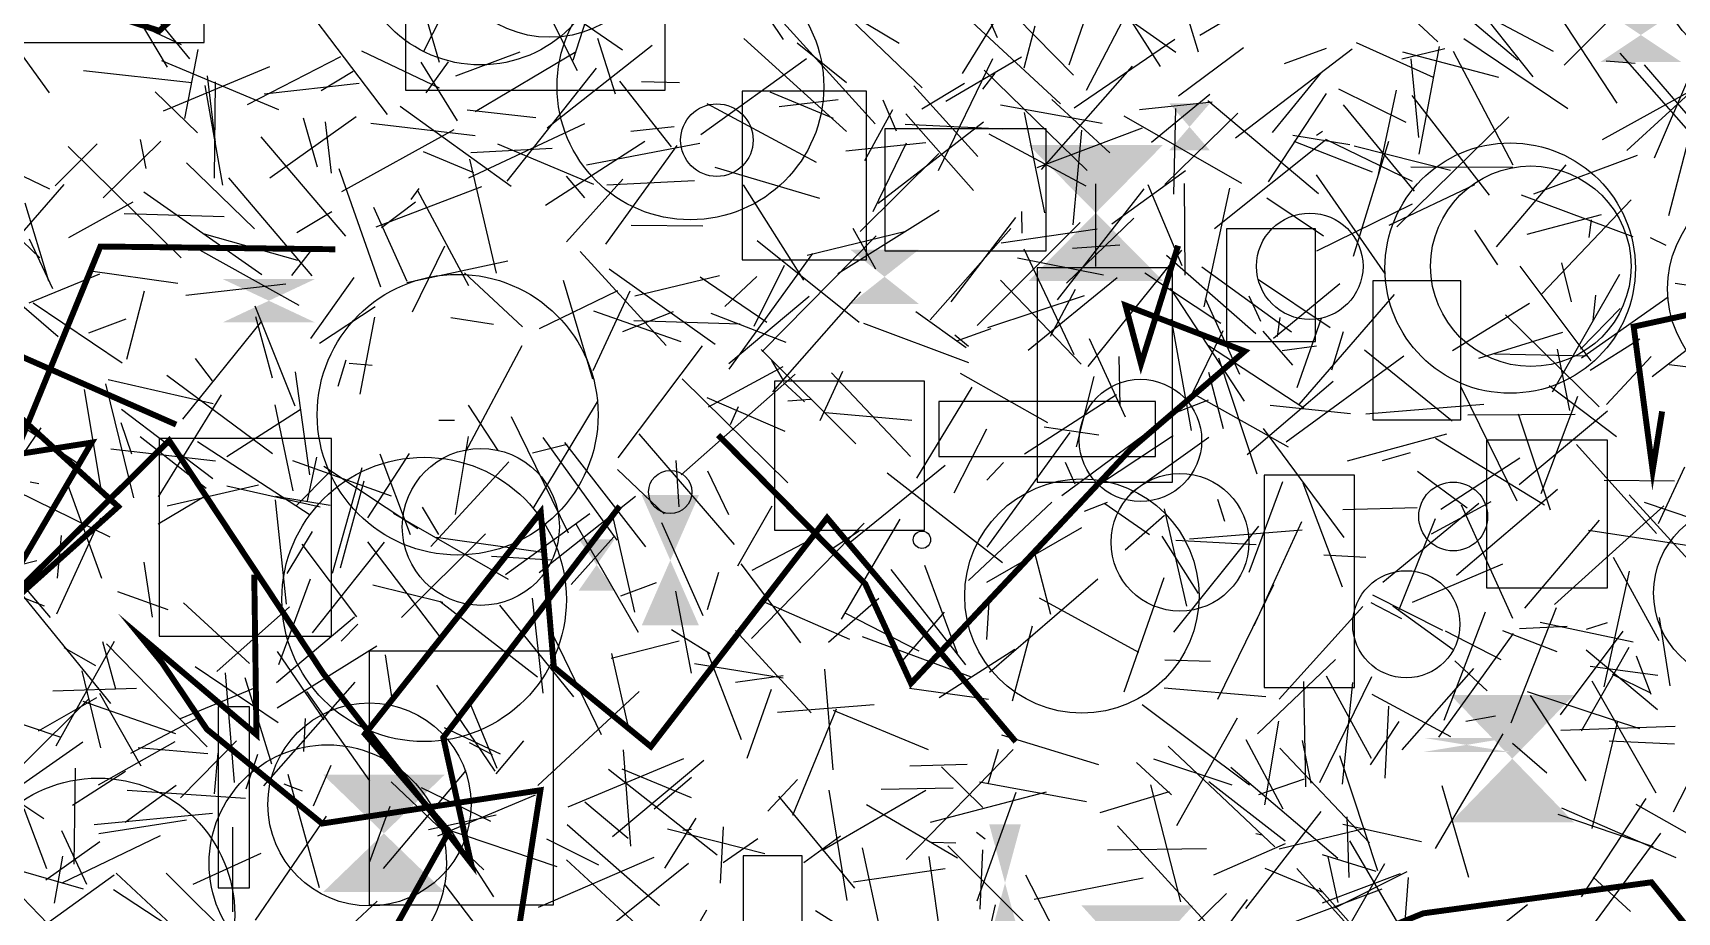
# Model space of a CAD drawing. Extents: x 39652501 to 39653363, y 39457785 to 39458687.
# Drawn here: x 39653117.5 to 39653256.2, y 39458089.6 to 39458163.8 of the extents above; entities that cross this region are included whole.
import ezdxf

# ---------------------------------------------------------------- set-up
doc = ezdxf.new("R2010")
doc.units = 0
doc.layers.get('0').update_dxf_attribs({"linetype": 'CONTINUOUS'})

msp = doc.modelspace()

# ---------------------------------------------------------------- linework, layer by layer
for p, q in [((39653150.485, 39458162.1803), (39653155.4541, 39458172.0462)), ((39653130.7672, 39458161.5841), (39653124.5989, 39458169.1479)), ((39653151.8274, 39458161.2843), (39653149.3853, 39458169.7021)), ((39653180.837, 39458163.2168), (39653176.5777, 39458169.6203)), ((39653196.1677, 39458169.5233), (39653205.2978, 39458160.217)), ((39653204.9198, 39458161.0849), (39653207.8326, 39458169.4704)), ((39653225.818, 39458169.3955), (39653215.9305, 39458163.5657)), ((39653236.0138, 39458163.0163), (39653229.425, 39458169.1961)), ((39653244.0618, 39458160.0734), (39653236.1766, 39458170.0329)), ((39653181.1206, 39458168.5885), (39653190.5903, 39458162.9149)), ((39653198.8688, 39458163.3701), (39653196.6058, 39458168.5842)), ((39653211.0462, 39458167.9518), (39653206.3469, 39458158.9211)), ((39653215.8428, 39458162.1667), (39653213.8071, 39458168.796)), ((39653125.3699, 39458166.7716), (39653128.8489, 39458160.88)), ((39653140.1638, 39458166.4732), (39653147.4241, 39458156.8911)), ((39653167.2442, 39458162.3218), (39653159.7547, 39458167.5065)), ((39653164.8497, 39458166.9604), (39653163.0553, 39458161.4432)), ((39653192.5338, 39458159.1353), (39653183.7953, 39458167.5316)), ((39653194.2458, 39458167.0231), (39653204.1826, 39458157.8076)), ((39653251.1384, 39458157.854), (39653245.6033, 39458166.2811)), ((39653251.9122, 39458166.3326), (39653246.6658, 39458161.052)), ((39653125.2295, 39458165.0505), (39653130.0431, 39458162.8147)), ((39653160.7116, 39458166.0487), (39653163.4253, 39458160.6194)), ((39653179.7518, 39458165.8518), (39653188.553, 39458156.1127)), ((39653195.9236, 39458160.3453), (39653198.8646, 39458165.088)), ((39653208.1789, 39458166.1791), (39653213.9292, 39458162.1638)), ((39653212.6284, 39458160.9377), (39653209.5465, 39458165.7917)), ((39653242.7492, 39458161.4793), (39653238.0422, 39458165.4749)), ((39653245.7713, 39458162.2194), (39653238.7086, 39458165.9494)), ((39653115.3995, 39458163.5856), (39653118.8984, 39458158.7282)), ((39653202.039, 39458164.3626), (39653201.1141, 39458160.805)), ((39653131.4449, 39458162.3772), (39653130.3264, 39458156.5529)), ((39653151.8322, 39458159.1262), (39653145.2766, 39458162.2359)), ((39653153.1904, 39458160.1617), (39653158.6202, 39458162.1763)), ((39653163.3488, 39458162.1824), (39653154.8195, 39458157.1286)), ((39653169.7487, 39458162.7067), (39653160.9171, 39458155.7325)), ((39653166.6727, 39458158.6053), (39653165.178, 39458163.3059)), ((39653177.4794, 39458163.2978), (39653186.1354, 39458155.454)), ((39653181.9943, 39458162.9353), (39653186.1487, 39458159.606)), ((39653213.8372, 39458163.2364), (39653205.3602, 39458157.4374)), ((39653214.1544, 39458158.4623), (39653219.6374, 39458162.5359)), ((39653228.7767, 39458162.4092), (39653218.9473, 39458154.9027)), ((39653223.0751, 39458161.2113), (39653226.6246, 39458162.5051)), ((39653235.6399, 39458160.0192), (39653229.1612, 39458162.9478)), ((39653232.9758, 39458161.5848), (39653236.6025, 39458162.4541)), ((39653233.0441, 39458162.1924), (39653241.1182, 39458160.0581)), ((39653234.4465, 39458153.543), (39653236.1637, 39458162.6473)), ((39653237.31, 39458162.251), (39653242.3448, 39458152.6483)), ((39653238.2006, 39458163.3065), (39653246.9703, 39458157.4012)), ((39653251.3696, 39458162.0694), (39653260.0001, 39458152.2224)), ((39653128.3718, 39458161.4456), (39653138.2447, 39458157.3072)), ((39653128.5434, 39458157.2002), (39653137.5101, 39458160.9515)), ((39653135.6315, 39458157.7385), (39653143.5163, 39458161.7885)), ((39653153.3337, 39458156.3714), (39653150.2893, 39458161.3046)), ((39653150.6979, 39458158.7222), (39653152.5831, 39458161.3437)), ((39653157.5227, 39458151.2737), (39653165.0531, 39458160.8156)), ((39653173.8594, 39458155.2086), (39653182.7863, 39458161.6327)), ((39653193.9079, 39458152.181), (39653198.5009, 39458161.6217)), ((39653194.5332, 39458158.0187), (39653200.894, 39458161.7575)), ((39653210.2321, 39458160.9828), (39653202.5629, 39458152.2408)), ((39653234.4066, 39458154.9608), (39653233.7568, 39458161.593)), ((39653252.6533, 39458161.2102), (39653250.2235, 39458161.4093)), ((39653259.629, 39458160.9044), (39653251.9618, 39458153.8588)), ((39653253.4266, 39458161.0994), (39653260.1771, 39458153.2073)), ((39653121.7917, 39458160.6179), (39653130.9346, 39458159.5837)), ((39653132.0322, 39458159.3441), (39653133.5213, 39458150.92)), ((39653132.9276, 39458154.521), (39653132.2692, 39458160.1563)), ((39653132.8589, 39458151.5249), (39653132.9262, 39458159.6636)), ((39653145.0444, 39458159.5068), (39653137.0435, 39458158.6038)), ((39653144.5585, 39458160.5345), (39653141.8517, 39458158.8904)), ((39653167.0111, 39458159.7138), (39653171.3552, 39458154.1618)), ((39653172.0768, 39458159.5737), (39653168.8725, 39458159.6457)), ((39653191.8186, 39458159.3009), (39653197.2348, 39458153.3476)), ((39653196.1033, 39458159.5002), (39653192.5061, 39458157.3357)), ((39653197.6317, 39458159.0461), (39653198.6833, 39458160.3889)), ((39653197.7663, 39458160.6285), (39653206.4556, 39458152.1766)), ((39653226.1895, 39458160.4499), (39653222.0574, 39458155.3703)), ((39653254.2859, 39458153.2393), (39653257.2674, 39458160.1793)), ((39653131.4103, 39458155.3443), (39653127.8441, 39458158.8033)), ((39653185.0472, 39458156.5607), (39653179.7036, 39458158.7876)), ((39653180.477, 39458157.5577), (39653185.4421, 39458158.1688)), ((39653190.371, 39458155.4957), (39653189.2444, 39458158.0964)), ((39653203.4741, 39458158.1527), (39653208.3576, 39458153.6563)), ((39653210.8617, 39458157.3131), (39653216.9948, 39458157.9545)), ((39653216.7901, 39458158.5918), (39653211.8561, 39458154.5304)), ((39653216.6305, 39458158.062), (39653225.9473, 39458150.229)), ((39653226.6014, 39458158.6759), (39653221.7, 39458151.2022)), ((39653227.6448, 39458159.0659), (39653233.315, 39458156.2521)), ((39653232.4962, 39458158.9389), (39653230.9901, 39458151.8228)), ((39653233.8232, 39458158.4998), (39653240.3363, 39458150.0831)), ((39653249.9142, 39458154.7721), (39653257.9484, 39458159.2229)), ((39653137.5146, 39458151.5515), (39653144.8037, 39458156.7191)), ((39653141.5489, 39458152.4472), (39653140.344, 39458156.5803)), ((39653148.5155, 39458157.6059), (39653157.8707, 39458150.8341)), ((39653159.9364, 39458156.6054), (39653154.1623, 39458157.2665)), ((39653183.6121, 39458152.8493), (39653174.4097, 39458157.8017)), ((39653190.037, 39458157.2817), (39653187.6691, 39458152.9866)), ((39653191.1491, 39458156.9474), (39653196.8582, 39458150.4787)), ((39653207.7184, 39458156.141), (39653199.1384, 39458157.6845)), ((39653201.1162, 39458157.0554), (39653202.8365, 39458148.5945)), ((39653209.5332, 39458156.7874), (39653219.448, 39458151.1121)), ((39653213.0052, 39458150.9824), (39653219.1358, 39458157.002)), ((39653213.7497, 39458150.1782), (39653213.9221, 39458157.4121)), ((39653228.0221, 39458157.7), (39653234.0132, 39458150.4353)), ((39653232.563, 39458147.4202), (39653241.9985, 39458156.6933)), ((39653257.8478, 39458157.5532), (39653255.4545, 39458148.3361)), ((39653142.7139, 39458151.9372), (39653142.2075, 39458156.2638)), ((39653153.039, 39458155.5912), (39653143.5497, 39458150.3772)), ((39653146.036, 39458156.1684), (39653154.8448, 39458155.1219)), ((39653154.2939, 39458151.5583), (39653164.0933, 39458156.1426)), ((39653167.9617, 39458155.4963), (39653171.6075, 39458155.8817)), ((39653197.6918, 39458156.2535), (39653188.8228, 39458149.3895)), ((39653191.1083, 39458156.0684), (39653199.3093, 39458155.6806)), ((39653198.145, 39458155.2667), (39653206.3291, 39458150.8745)), ((39653211.0842, 39458155.7397), (39653202.188, 39458152.4037)), ((39653205.2567, 39458147.5867), (39653205.9898, 39458155.5591)), ((39653228.5916, 39458154.3426), (39653223.793, 39458155.1146)), ((39653226.2871, 39458155.4583), (39653225.7736, 39458155.1331)), ((39653110.4525, 39458154.6953), (39653118.9468, 39458150.6297)), ((39653119.427, 39458150.8843), (39653122.9563, 39458154.4165)), ((39653130.0304, 39458144.7975), (39653120.5169, 39458154.2)), ((39653128.3295, 39458154.6411), (39653123.47, 39458149.8597)), ((39653126.582, 39458154.7859), (39653127.0465, 39458152.326)), ((39653136.7692, 39458155.0196), (39653143.9005, 39458146.6326)), ((39653150.4447, 39458153.7685), (39653154.6821, 39458152.0022)), ((39653161.3331, 39458154.0182), (39653154.4558, 39458153.6623)), ((39653164.8425, 39458150.9749), (39653156.7456, 39458154.3817)), ((39653169.1546, 39458154.6232), (39653160.7525, 39458149.2262)), ((39653173.7724, 39458154.4603), (39653164.2259, 39458152.6308)), ((39653165.8494, 39458145.9393), (39653171.8756, 39458154.2785)), ((39653192.8438, 39458154.4978), (39653186.0947, 39458153.7873)), ((39653191.1751, 39458154.471), (39653188.368, 39458148.6857)), ((39653226.5442, 39458154.7169), (39653217.1675, 39458147.2478)), ((39653230.5064, 39458152.0188), (39653223.9052, 39458154.614)), ((39653226.5308, 39458154.8067), (39653233.8416, 39458151.2724)), ((39653231.8435, 39458154.6128), (39653228.8866, 39458144.8979)), ((39653228.9492, 39458154.2598), (39653237.0732, 39458152.2066)), ((39653130.4755, 39458152.8121), (39653136.21, 39458147.2499)), ((39653156.6283, 39458143.5115), (39653154.3717, 39458153.1211)), ((39653175.0427, 39458152.4508), (39653183.8671, 39458149.8255)), ((39653187.2984, 39458147.0313), (39653193.9397, 39458153.6048)), ((39653233.7314, 39458152.4686), (39653242.3469, 39458152.4465)), ((39653246.8085, 39458152.6412), (39653240.925, 39458145.732)), ((39653252.8109, 39458153.426), (39653244.0792, 39458150.1727)), ((39653120.1537, 39458150.996), (39653111.5838, 39458141.1556)), ((39653141.0904, 39458143.2821), (39653134.0686, 39458151.5381)), ((39653146.8876, 39458142.3359), (39653143.361, 39458152.3118)), ((39653167.2817, 39458151.4416), (39653162.5373, 39458146.1509)), ((39653164.0822, 39458149.8475), (39653162.5469, 39458151.6872)), ((39653165.9465, 39458150.9608), (39653173.3275, 39458151.3209)), ((39653182.5408, 39458142.901), (39653177.4627, 39458150.9563)), ((39653207.1647, 39458144.0676), (39653207.1828, 39458151.0539)), ((39653208.5225, 39458147.6753), (39653214.7242, 39458152.1728)), ((39653214.4567, 39458144.132), (39653211.5938, 39458150.9591)), ((39653214.7205, 39458143.3457), (39653214.6508, 39458151.0615)), ((39653225.7608, 39458151.7947), (39653231.5787, 39458143.4262)), ((39653231.9065, 39458147.5489), (39653239.1457, 39458150.9784)), ((39653136.8432, 39458143.3642), (39653126.8866, 39458150.3458)), ((39653146.4714, 39458147.4163), (39653155.3982, 39458150.8181)), ((39653150.0909, 39458150.6367), (39653149.4073, 39458149.717)), ((39653149.9813, 39458150.4821), (39653154.2842, 39458142.4767)), ((39653211.2149, 39458150.6154), (39653203.9043, 39458141.2499)), ((39653218.4549, 39458150.6717), (39653216.2706, 39458140.6737)), ((39653221.589, 39458149.8674), (39653226.3776, 39458146.647)), ((39653252.4831, 39458146.5777), (39653243.058, 39458150.0777)), ((39653244.7745, 39458141.7642), (39653252.3188, 39458149.6891)), ((39653116.8567, 39458149.4328), (39653118.852, 39458142.8618)), ((39653120.5603, 39458146.5112), (39653125.9951, 39458149.5313)), ((39653133.6552, 39458148.2483), (39653125.2447, 39458148.5214)), ((39653139.7855, 39458146.9399), (39653142.7393, 39458148.7117)), ((39653149.0994, 39458142.8136), (39653146.2993, 39458149.0475)), ((39653149.8112, 39458149.4913), (39653146.938, 39458147.3302)), ((39653185.4144, 39458143.4805), (39653193.9724, 39458148.8294)), ((39653194.9724, 39458141.0913), (39653200.4277, 39458148.1933)), ((39653200.9681, 39458146.8816), (39653200.9441, 39458148.7136)), ((39653233.8453, 39458149.3167), (39653225.7902, 39458145.3487)), ((39653249.7917, 39458148.4147), (39653243.5325, 39458146.7781)), ((39653118.1342, 39458144.8063), (39653115.9583, 39458146.8656)), ((39653139.8888, 39458144.5673), (39653132.0016, 39458146.7857)), ((39653174.0233, 39458147.4712), (39653167.9902, 39458147.5287)), ((39653182.8349, 39458145.0132), (39653191.1439, 39458147.0454)), ((39653188.6139, 39458143.8345), (39653186.7064, 39458147.2763)), ((39653199.992, 39458147.2828), (39653193.2152, 39458139.5576)), ((39653197.1713, 39458139.0867), (39653205.8421, 39458147.775)), ((39653199.1802, 39458146.0557), (39653207.2865, 39458147.2368)), ((39653210.3772, 39458148.1441), (39653204.6969, 39458142.6716)), ((39653239.097, 39458147.1383), (39653241.041, 39458144.1962)), ((39653248.9496, 39458148.0097), (39653248.7485, 39458146.5211)), ((39653117.2167, 39458146.4107), (39653119.1935, 39458142.1955)), ((39653139.9802, 39458140.769), (39653131.6259, 39458145.4326)), ((39653152.2398, 39458145.7766), (39653149.5233, 39458140.2039)), ((39653187.2023, 39458139.3458), (39653178.6048, 39458146.2389)), ((39653179.0462, 39458136.898), (39653188.6491, 39458146.6597)), ((39653205.3466, 39458136.6228), (39653201.132, 39458145.5399)), ((39653205.2086, 39458145.6043), (39653209.2068, 39458145.9014)), ((39653214.4043, 39458145.4559), (39653206.4906, 39458135.6395)), ((39653253.912, 39458146.5217), (39653255.2347, 39458145.8805)), ((39653140.9174, 39458145.3225), (39653139.3464, 39458143.2949)), ((39653149.061, 39458142.7159), (39653157.5804, 39458144.5416)), ((39653170.9396, 39458137.3974), (39653163.677, 39458145.3202)), ((39653183.2886, 39458145.1748), (39653176.2213, 39458135.4023)), ((39653180.8783, 39458144.1613), (39653178.3406, 39458139.0042)), ((39653207.8179, 39458143.3412), (39653200.5758, 39458144.7666)), ((39653213.1273, 39458145.03), (39653220.6738, 39458138.4235)), ((39653223.6744, 39458138.5211), (39653216.1004, 39458144.0132)), ((39653248.9405, 39458136.1118), (39653242.9487, 39458144.0898)), ((39653246.4557, 39458144.3652), (39653247.2546, 39458141.0896)), ((39653113.2766, 39458143.6463), (39653119.6787, 39458138.1454)), ((39653123.161, 39458143.4201), (39653117.1858, 39458140.9717)), ((39653122.1853, 39458143.7295), (39653129.7716, 39458142.6708)), ((39653130.4236, 39458141.6426), (39653138.8585, 39458142.6171)), ((39653144.6042, 39458143.1332), (39653140.9601, 39458138.0036)), ((39653158.8209, 39458138.9797), (39653153.9252, 39458143.5365)), ((39653164.7531, 39458134.5634), (39653162.2795, 39458142.8857)), ((39653175.0821, 39458137.483), (39653166.1398, 39458143.8396)), ((39653175.4478, 39458143.2807), (39653168.3089, 39458141.5686)), ((39653179.436, 39458139.3464), (39653173.8126, 39458143.1586)), ((39653178.5781, 39458143.2106), (39653175.8977, 39458140.7014)), ((39653199.1447, 39458142.9268), (39653205.9436, 39458135.8276)), ((39653201.468, 39458136.9912), (39653208.9825, 39458143.1397)), ((39653217.7225, 39458139.2599), (39653211.303, 39458143.5055)), ((39653226.9258, 39458138.8831), (39653220.8792, 39458142.9415)), ((39653222.1706, 39458138.0144), (39653227.7449, 39458142.6188)), ((39653245.6814, 39458133.498), (39653251.3647, 39458143.4301)), ((39653256.0166, 39458142.6654), (39653262.8548, 39458141.6007)), ((39653125.4583, 39458136.2403), (39653126.9459, 39458142.0263)), ((39653166.8376, 39458142.0032), (39653160.2173, 39458138.7943)), ((39653167.8896, 39458141.9812), (39653164.7544, 39458135.2521)), ((39653182.9959, 39458141.5471), (39653176.2281, 39458135.8615)), ((39653187.3186, 39458141.9359), (39653179.9035, 39458133.5006)), ((39653198.0748, 39458138.9041), (39653206.2225, 39458141.6315)), ((39653203.3578, 39458138.2003), (39653205.4707, 39458142.159)), ((39653213.4406, 39458142.2304), (39653219.6892, 39458132.6983)), ((39653216.3998, 39458141.3532), (39653219.3023, 39458134.9744)), ((39653220.0674, 39458141.5954), (39653221.0692, 39458139.4637)), ((39653232.3462, 39458141.6913), (39653224.3009, 39458132.4207)), ((39653255.4255, 39458141.4721), (39653248.1165, 39458136.3258)), ((39653249.3207, 39458141.6362), (39653249.0733, 39458139.5043)), ((39653254.0903, 39458134.7905), (39653262.6252, 39458141.4116)), ((39653125.0704, 39458135.9051), (39653117.5541, 39458140.9812)), ((39653139.661, 39458132.2684), (39653136.2703, 39458140.7288)), ((39653136.2967, 39458139.8353), (39653137.7028, 39458134.6758)), ((39653141.6916, 39458137.5871), (39653146.3916, 39458140.7021)), ((39653164.8074, 39458140.3132), (39653172.1797, 39458137.7265)), ((39653167.284, 39458138.581), (39653171.5481, 39458140.2579)), ((39653174.6981, 39458140.1339), (39653181.035, 39458137.6855)), ((39653196.2331, 39458137.1971), (39653192.0047, 39458140.2362)), ((39653237.2476, 39458136.9787), (39653243.7366, 39458140.9853)), ((39653249.6297, 39458132.2217), (39653241.7179, 39458139.9826)), ((39653248.0393, 39458137.0757), (39653251.3985, 39458140.5254)), ((39653122.2454, 39458138.4565), (39653125.3985, 39458139.6377)), ((39653130.1861, 39458131.1795), (39653136.832, 39458139.459)), ((39653145.1362, 39458133.2937), (39653146.3691, 39458139.8029)), ((39653152.7713, 39458139.7494), (39653156.3865, 39458139.1987)), ((39653168.2208, 39458139.5058), (39653177.1849, 39458139.2147)), ((39653196.4604, 39458135.9459), (39653187.6018, 39458139.2529)), ((39653198.3286, 39458138.8053), (39653195.4131, 39458137.7607)), ((39653213.5257, 39458139.6253), (39653215.2215, 39458130.2294)), ((39653215.1963, 39458133.0841), (39653217.9258, 39458138.6671)), ((39653223.7994, 39458135.7385), (39653221.2959, 39458138.6155)), ((39653222.4945, 39458138.156), (39653222.7103, 39458139.7722)), ((39653224.1469, 39458133.8627), (39653226.1972, 39458139.7007)), ((39653228.025, 39458138.5468), (39653227.0572, 39458135.3132)), ((39653246.5384, 39458138.4985), (39653239.4442, 39458136.295)), ((39653154.0512, 39458128.4631), (39653158.785, 39458137.3937)), ((39653166.8919, 39458127.9104), (39653174.0166, 39458137.3658)), ((39653178.9544, 39458137.0676), (39653186.9412, 39458129.1072)), ((39653195.2728, 39458138.2897), (39653196.4319, 39458137.3478)), ((39653209.6663, 39458131.3615), (39653206.6373, 39458137.9644)), ((39653216.6867, 39458137.4012), (39653224.7241, 39458132.1367)), ((39653222.8838, 39458136.9757), (39653225.7901, 39458137.3657)), ((39653246.0847, 39458137.0968), (39653247.1105, 39458131.9213)), ((39653248.8473, 39458135.3166), (39653253.0402, 39458137.9552)), ((39653132.6887, 39458134.412), (39653131.248, 39458136.2984)), ((39653143.282, 39458133.9732), (39653143.9674, 39458136.1761)), ((39653144.2134, 39458135.9078), (39653146.1419, 39458135.7271)), ((39653179.8229, 39458136.1447), (39653180.806, 39458134.4431)), ((39653209.2131, 39458132.3482), (39653209.131, 39458136.4794)), ((39653220.7696, 39458126.5457), (39653217.5429, 39458136.3254)), ((39653233.1527, 39458136.4871), (39653223.2294, 39458129.2348)), ((39653229.8186, 39458137.0311), (39653237.2357, 39458131.0339)), ((39653240.7945, 39458136.6971), (39653248.6283, 39458136.5342)), ((39653254.0101, 39458136.4776), (39653250.2405, 39458132.4311)), ((39653255.5202, 39458135.7911), (39653262.6878, 39458134.9413)), ((39653132.7248, 39458132.4884), (39653123.8805, 39458134.4954)), ((39653137.7405, 39458128.2527), (39653128.8432, 39458134.8677)), ((39653139.6654, 39458135.1628), (39653140.8721, 39458126.4748)), ((39653172.2046, 39458126.4763), (39653181.8054, 39458134.9745)), ((39653172.2791, 39458134.5718), (39653181.2071, 39458125.8121)), ((39653180.7803, 39458135.6028), (39653174.4903, 39458132.2012)), ((39653183.9274, 39458131.0799), (39653185.8395, 39458135.2443)), ((39653191.5538, 39458128.0264), (39653184.8845, 39458135.0975)), ((39653203.117, 39458130.8601), (39653195.7535, 39458135.0491)), ((39653205.5561, 39458128.8465), (39653207.0325, 39458134.7846)), ((39653216.679, 39458135.1493), (39653217.919, 39458130.4052)), ((39653219.9232, 39458128.2069), (39653227.1823, 39458134.3897)), ((39653123.2681, 39458125.4312), (39653121.8905, 39458133.6843)), ((39653123.6704, 39458134.1742), (39653126.032, 39458124.5327)), ((39653128.1296, 39458124.6167), (39653133.432, 39458133.2282)), ((39653174.3717, 39458133.0102), (39653180.958, 39458130.1557)), ((39653180.8456, 39458134.2809), (39653182.6048, 39458132.6411)), ((39653196.718, 39458133.8727), (39653192.0543, 39458126.2058)), ((39653201.1695, 39458128.2641), (39653208.9307, 39458133.254)), ((39653215.266, 39458133.4164), (39653223.3857, 39458128.8363)), ((39653237.9454, 39458133.9166), (39653242.6841, 39458124.3029)), ((39653247.8005, 39458133.0888), (39653244.7092, 39458124.8863)), ((39653251.0845, 39458129.6893), (39653245.4045, 39458133.9924)), ((39653125.0128, 39458132.038), (39653132.7069, 39458126.1718)), ((39653140.0782, 39458131.965), (39653133.8879, 39458128)), ((39653139.4712, 39458125.1197), (39653137.9684, 39458132.3901)), ((39653154.2516, 39458132.3522), (39653156.7555, 39458128.5269)), ((39653159.7129, 39458123.6377), (39653165.1631, 39458132.6359)), ((39653177.0122, 39458132.2218), (39653176.3244, 39458130.7009)), ((39653183.1065, 39458132.837), (39653181.1866, 39458132.6942)), ((39653184.346, 39458131.7414), (39653191.6577, 39458131.0975)), ((39653204.2983, 39458124.749), (39653213.8063, 39458131.7711)), ((39653213.2825, 39458131.5039), (39653216.6742, 39458132.8274)), ((39653221.8625, 39458132.3633), (39653228.6542, 39458131.6487)), ((39653229.9508, 39458131.6314), (39653239.8963, 39458132.4453)), ((39653247.5876, 39458131.5863), (39653238.5549, 39458131.5215)), ((39653245.5065, 39458123.5039), (39653242.8205, 39458131.5983)), ((39653250.3199, 39458131.8684), (39653242.8856, 39458125.636)), ((39653118.2159, 39458130.4421), (39653116.7243, 39458128.243)), ((39653116.774, 39458130.4961), (39653121.5363, 39458127.3199)), ((39653125.8899, 39458128.2226), (39653124.9812, 39458130.882)), ((39653151.7712, 39458131.0982), (39653153.1001, 39458131.1045)), ((39653162.7172, 39458121.5732), (39653157.9017, 39458131.3889)), ((39653195.2387, 39458124.9641), (39653197.9829, 39458130.3691)), ((39653202.8199, 39458130.5388), (39653207.44, 39458129.8464)), ((39653221.2819, 39458130.3909), (39653228.097, 39458121.2019)), ((39653132.1519, 39458125.3268), (39653126.5906, 39458129.6791)), ((39653140.9299, 39458123.0932), (39653131.4294, 39458129.2573)), ((39653153.1635, 39458123.1363), (39653154.2792, 39458129.7206)), ((39653162.5807, 39458129.0391), (39653159.6645, 39458128.2988)), ((39653160.5516, 39458129.6459), (39653166.769, 39458120.9748)), ((39653169.2233, 39458120.4144), (39653162.4065, 39458129.214)), ((39653176.6965, 39458120.5984), (39653168.6597, 39458129.9489)), ((39653198.0224, 39458120.3854), (39653205.0184, 39458130.0426)), ((39653213.7006, 39458129.7768), (39653207.665, 39458125.7919)), ((39653210.122, 39458124.9551), (39653216.6923, 39458129.6574)), ((39653228.3936, 39458127.6716), (39653236.7829, 39458129.9538)), ((39653235.8057, 39458129.5916), (39653245.0108, 39458123.9612)), ((39653247.7178, 39458129.0341), (39653254.4691, 39458121.5463)), ((39653124.1212, 39458128.6857), (39653132.9393, 39458127.675)), ((39653147.7787, 39458124.6971), (39653139.4567, 39458127.6674)), ((39653140.6833, 39458124.2955), (39653141.4728, 39458127.9876)), ((39653149.2599, 39458128.2778), (39653145.762, 39458122.8571)), ((39653146.7795, 39458128.264), (39653149.3629, 39458121.4516)), ((39653151.0867, 39458120.4286), (39653157.6592, 39458127.5772)), ((39653171.7437, 39458127.6916), (39653172.0065, 39458123.7917)), ((39653199.3941, 39458127.5319), (39653197.9695, 39458126.0425)), ((39653205.4297, 39458125.7037), (39653204.6112, 39458127.533)), ((39653233.6693, 39458128.3446), (39653231.3097, 39458127.6554)), ((39653242.9381, 39458127.886), (39653236.2567, 39458123.5481)), ((39653124.0563, 39458121.2347), (39653114.3455, 39458125.9724)), ((39653123.3604, 39458117.7288), (39653120.3754, 39458125.9909)), ((39653139.7374, 39458123.8746), (39653142.5991, 39458126.7679)), ((39653150.001, 39458121.9153), (39653142.0635, 39458127.1977)), ((39653142.7932, 39458118.1893), (39653145.2989, 39458127.0967)), ((39653166.8255, 39458126.9356), (39653170.76, 39458123.1821)), ((39653176.2288, 39458123.0987), (39653174.4541, 39458126.7952)), ((39653186.4487, 39458120.8112), (39653194.4809, 39458127.2965)), ((39653189.5804, 39458126.6666), (39653199.2955, 39458119.0786)), ((39653234.2879, 39458126.7862), (39653238.502, 39458123.7026)), ((39653255.9743, 39458125.9396), (39653250.0296, 39458126.0187)), ((39653254.6358, 39458122.3808), (39653256.8476, 39458127.1527)), ((39653117.3176, 39458125.8945), (39653118.0374, 39458125.7417)), ((39653132.1096, 39458124.7232), (39653128.0973, 39458122.3158)), ((39653128.8673, 39458123.8574), (39653136.5553, 39458125.6506)), ((39653133.8975, 39458125.5491), (39653141.755, 39458123.7926)), ((39653142.601, 39458123.9013), (39653137.9862, 39458124.651)), ((39653145.4409, 39458125.9454), (39653143.4372, 39458118.6025)), ((39653168.3505, 39458124.6438), (39653160.2213, 39458118.2161)), ((39653220.1116, 39458118.2686), (39653222.9518, 39458125.9275)), ((39653224.6371, 39458125.8081), (39653227.9403, 39458117.0255)), ((39653237.5936, 39458118.016), (39653246.1054, 39458125.2697)), ((39653252.1361, 39458124.7984), (39653260.6016, 39458115.5278)), ((39653137.962, 39458124.3825), (39653138.8943, 39458115.5732)), ((39653147.9291, 39458123.2504), (39653157.6162, 39458117.6722)), ((39653150.3615, 39458123.7621), (39653151.7449, 39458121.4537)), ((39653179.8613, 39458123.8408), (39653176.9619, 39458118.7808)), ((39653196.4397, 39458117.5699), (39653203.4536, 39458124.1823)), ((39653208.1327, 39458124.1441), (39653206.2036, 39458123.3878)), ((39653211.6859, 39458121.429), (39653207.9309, 39458124.0356)), ((39653214.8344, 39458115.3906), (39653212.9681, 39458123.6271)), ((39653218.0632, 39458122.547), (39653217.4657, 39458124.4011)), ((39653227.9995, 39458123.569), (39653234.2739, 39458123.7256)), ((39653231.3629, 39458117.4257), (39653239.4682, 39458124.0853)), ((39653240.4898, 39458124.2026), (39653235.4593, 39458121.4654)), ((39653237.9781, 39458123.9544), (39653242.3191, 39458114.3966)), ((39653255.0761, 39458123.8723), (39653245.8553, 39458115.551)), ((39653257.6796, 39458122.7108), (39653253.4472, 39458124.1555)), ((39653119.0334, 39458114.4456), (39653112.0983, 39458122.6058)), ((39653119.5577, 39458114.7558), (39653123.2652, 39458122.842)), ((39653164.4945, 39458123.1784), (39653157.3783, 39458118.0375)), ((39653163.33, 39458122.3563), (39653168.5732, 39458113.1922)), ((39653168.2847, 39458114.896), (39653166.4854, 39458122.7697)), ((39653174.0655, 39458114.5903), (39653170.5633, 39458122.4376)), ((39653187.6416, 39458122.4185), (39653178.1385, 39458112.6747)), ((39653190.6464, 39458122.7425), (39653185.7045, 39458114.3164)), ((39653205.9685, 39458122.0201), (39653197.9647, 39458117.4042)), ((39653212.9566, 39458123.0482), (39653209.6557, 39458120.1358)), ((39653220.8835, 39458122.1537), (39653213.73, 39458113.2108)), ((39653224.5309, 39458122.5306), (39653220.5079, 39458113.737)), ((39653232.7451, 39458115.1119), (39653235.8063, 39458122.7956)), ((39653243.3485, 39458115.2259), (39653249.6483, 39458122.6633)), ((39653119.9062, 39458121.3777), (39653119.5901, 39458117.7551)), ((39653138.9882, 39458118.1557), (39653141.1274, 39458121.7061)), ((39653144.845, 39458114.5086), (39653140.2446, 39458120.6254)), ((39653141.1183, 39458113.1549), (39653147.1988, 39458120.7951)), ((39653151.9519, 39458112.7072), (39653145.7829, 39458120.8267)), ((39653148.6116, 39458114.4445), (39653155.6972, 39458121.51)), ((39653151.5371, 39458121.2327), (39653160.5332, 39458119.9486)), ((39653162.9282, 39458117.242), (39653166.5154, 39458121.2493)), ((39653178.2013, 39458118.4412), (39653183.132, 39458121.0198)), ((39653185.0356, 39458120.3184), (39653187.2039, 39458121.7444)), ((39653212.7514, 39458121.3172), (39653215.7939, 39458116.4689)), ((39653220.697, 39458120.5633), (39653213.9129, 39458120.9418)), ((39653224.5866, 39458121.8042), (39653215.0709, 39458121.0589)), ((39653257.3797, 39458120.46), (39653248.7326, 39458121.7888)), ((39653108.1508, 39458116.8149), (39653117.8706, 39458119.2569)), ((39653127.6177, 39458114.4789), (39653126.9111, 39458119.1226)), ((39653161.2681, 39458119.2835), (39653156.2234, 39458119.5894)), ((39653203.377, 39458114.686), (39653201.9604, 39458120.0922)), ((39653229.9494, 39458119.5051), (39653226.389, 39458119.7118)), ((39653254.6877, 39458112.4674), (39653250.842, 39458119.4994)), ((39653111.3512, 39458118.2255), (39653118.4904, 39458115.4307)), ((39653138.2687, 39458110.4663), (39653140.9399, 39458117.7088)), ((39653175.3647, 39458118.2349), (39653174.3969, 39458115.0875)), ((39653182.2918, 39458112.3179), (39653177.2685, 39458118.9737)), ((39653189.8764, 39458118.4903), (39653196.1853, 39458110.4533)), ((39653195.5174, 39458111.411), (39653192.747, 39458118.8438)), ((39653207.3483, 39458117.6849), (39653198.2163, 39458109.8055)), ((39653212.9062, 39458117.8042), (39653209.5299, 39458108.1523)), ((39653241.4654, 39458118.9326), (39653233.8483, 39458115.699)), ((39653250.0521, 39458108.5856), (39653252.1845, 39458118.3565)), ((39653124.1039, 39458107.1868), (39653116.4818, 39458116.5562)), ((39653124.6778, 39458116.6451), (39653128.9138, 39458115.1163)), ((39653152.1114, 39458115.7173), (39653146.2043, 39458117.1618)), ((39653167.1086, 39458116.277), (39653170.126, 39458117.4028)), ((39653173.0779, 39458109.7534), (39653171.7422, 39458116.6591)), ((39653222.1432, 39458117.2029), (39653217.4211, 39458107.5268)), ((39653236.4492, 39458113.3387), (39653230.5204, 39458116.337)), ((39653135.8137, 39458110.5483), (39653130.2484, 39458115.6889)), ((39653139.1847, 39458115.3381), (39653133.0419, 39458109.8979)), ((39653160.0796, 39458109.4091), (39653151.8608, 39458115.8058)), ((39653156.8724, 39458115.4845), (39653163.1158, 39458107.7452)), ((39653160.5736, 39458108.0612), (39653159.6598, 39458116.0721)), ((39653186.4333, 39458112.587), (39653179.1018, 39458115.783)), ((39653184.6228, 39458112.3547), (39653188.8814, 39458116.0678)), ((39653190.8713, 39458110.7888), (39653194.4211, 39458114.9063)), ((39653198.1676, 39458116.2279), (39653197.9465, 39458112.5912)), ((39653202.3956, 39458116.0968), (39653210.7691, 39458111.5305)), ((39653229.6788, 39458115.3756), (39653222.6439, 39458107.5544)), ((39653230.3718, 39458115.7117), (39653232.9564, 39458114.3551)), ((39653237.3018, 39458111.7243), (39653232.2292, 39458115.4054)), ((39653236.5473, 39458105.775), (39653240.0387, 39458114.9211)), ((39653245.9847, 39458115.2636), (39653242.1818, 39458105.5129)), ((39653144.6633, 39458114.4807), (39653138.0877, 39458108.9406)), ((39653144.9392, 39458113.88), (39653143.5264, 39458112.4532)), ((39653165.4947, 39458104.5459), (39653161.026, 39458113.7615)), ((39653192.2632, 39458111.5998), (39653186.0796, 39458114.7851)), ((39653201.8106, 39458113.7103), (39653200.1228, 39458107.3713)), ((39653242.89, 39458113.5019), (39653246.9107, 39458113.7221)), ((39653244.6404, 39458114.0465), (39653252.479, 39458112.4031)), ((39653250.303, 39458113.9982), (39653248.5118, 39458113.4227)), ((39653254.6839, 39458114.4419), (39653255.5802, 39458108.6758)), ((39653124.3817, 39458112.4198), (39653119.461, 39458103.5732)), ((39653124.5326, 39458108.401), (39653123.4226, 39458112.3994)), ((39653123.7463, 39458112.2303), (39653132.2267, 39458103.5315)), ((39653166.292, 39458111.007), (39653172.0244, 39458112.4641)), ((39653174.6408, 39458111.3716), (39653171.3765, 39458113.3945)), ((39653183.18, 39458106.3914), (39653176.7823, 39458113.3504)), ((39653187.458, 39458112.8364), (39653196.6721, 39458109.435)), ((39653242.3661, 39458113.0998), (39653236.0586, 39458104.341)), ((39653236.6247, 39458113.3198), (39653241.329, 39458110.8891)), ((39653246.0755, 39458111.5571), (39653241.4914, 39458113.3048)), ((39653246.3697, 39458106.2283), (39653251.6347, 39458113.293)), ((39653120.1311, 39458111.9043), (39653122.8194, 39458110.3787)), ((39653146.5334, 39458112.0122), (39653138.1329, 39458106.8014)), ((39653142.0852, 39458105.8166), (39653138.1531, 39458111.5872)), ((39653151.131, 39458111.9839), (39653146.6174, 39458106.2429)), ((39653147.8628, 39458107.3936), (39653147.284, 39458111.2865)), ((39653167.8439, 39458104.8151), (39653166.3688, 39458111.3985)), ((39653177.2958, 39458104.109), (39653174.4169, 39458111.5411)), ((39653193.9655, 39458107.6817), (39653200.3523, 39458111.7748)), ((39653213.0009, 39458110.883), (39653216.845, 39458110.7511)), ((39653227.3905, 39458110.89), (39653220.8138, 39458104.6114)), ((39653237.4561, 39458110.7835), (39653240.163, 39458108.2675)), ((39653248.1234, 39458104.8902), (39653252.1501, 39458111.9426)), ((39653254.5363, 39458106.6567), (39653248.5152, 39458111.6836)), ((39653252.7527, 39458111.2054), (39653253.9719, 39458107.9865)), ((39653123.2729, 39458103.4304), (39653121.681, 39458109.9488)), ((39653138.223, 39458105.5445), (39653131.2181, 39458110.2927)), ((39653134.5285, 39458100.5213), (39653133.774, 39458109.7853)), ((39653135.4042, 39458109.383), (39653137.6671, 39458102.0987)), ((39653173.3398, 39458110.5745), (39653180.7964, 39458109.3581)), ((39653180.8, 39458109.5164), (39653176.7821, 39458108.9558)), ((39653185.0169, 39458101.5753), (39653184.3147, 39458110.0941)), ((39653230.4112, 39458109.4251), (39653226.0233, 39458100.487)), ((39653230.4343, 39458102.5388), (39653226.6193, 39458109.4963)), ((39653239.0114, 39458110.1498), (39653232.9922, 39458103.2714)), ((39653248.8742, 39458110.3337), (39653254.5661, 39458109.5695)), ((39653250.7154, 39458109.6521), (39653253.9565, 39458108.076)), ((39653126.2792, 39458108.4398), (39653119.2165, 39458108.223)), ((39653126.6642, 39458101.8847), (39653123.182, 39458108.0367)), ((39653129.9871, 39458105.9322), (39653136.4487, 39458108.6049)), ((39653144.6921, 39458108.9732), (39653136.9735, 39458100.2444)), ((39653145.9629, 39458100.6711), (39653140.6479, 39458108.2099)), ((39653156.5172, 39458101.4665), (39653151.59, 39458108.7434)), ((39653160.1079, 39458100.273), (39653168.6629, 39458108.204)), ((39653177.7778, 39458102.5755), (39653179.8343, 39458108.3972)), ((39653191.4677, 39458108.492), (39653198.1091, 39458107.5533)), ((39653221.5174, 39458107.7366), (39653212.9443, 39458108.4854)), ((39653224.6794, 39458109.0494), (39653224.8453, 39458100.1532)), ((39653228.8228, 39458108.9513), (39653227.9377, 39458100.3828)), ((39653230.4449, 39458107.9604), (39653237.0819, 39458104.4087)), ((39653243.5542, 39458108.184), (39653253.0307, 39458105.0675)), ((39653248.9909, 39458109.1115), (39653254.4106, 39458099.6357)), ((39653110.3943, 39458107.514), (39653119.8142, 39458104.3762)), ((39653116.7216, 39458102.056), (39653122.2818, 39458107.5964)), ((39653117.9991, 39458104.8705), (39653122.9259, 39458107.7011)), ((39653121.7522, 39458107.3765), (39653129.5652, 39458104.644)), ((39653154.3569, 39458107.2894), (39653156.6634, 39458101.7182)), ((39653188.4946, 39458107.0705), (39653180.3427, 39458106.413)), ((39653185.2692, 39458106.7125), (39653181.5863, 39458097.7255)), ((39653185.0164, 39458106.6277), (39653193.0251, 39458103.3063)), ((39653211.0856, 39458107.0978), (39653220.1365, 39458100.3125)), ((39653231.5599, 39458100.8745), (39653231.8782, 39458106.947)), ((39653243.7897, 39458107.8527), (39653248.4914, 39458100.6539)), ((39653125.8077, 39458102.9932), (39653131.6988, 39458106.111)), ((39653140.3916, 39458103.1219), (39653140.5209, 39458105.9214)), ((39653213.9962, 39458096.8889), (39653219.114, 39458105.975)), ((39653222.5671, 39458105.6932), (39653221.395, 39458098.6342)), ((39653230.3266, 39458102.017), (39653232.7553, 39458105.6763)), ((39653240.8897, 39458106.1209), (39653238.3883, 39458105.6682)), ((39653246.3764, 39458104.9432), (39653256.0414, 39458105.2639)), ((39653249.0303, 39458096.624), (39653251.196, 39458105.6835)), ((39653255.8801, 39458098.0443), (39653259.8529, 39458105.8038)), ((39653115.8373, 39458099.8072), (39653121.7483, 39458103.9592)), ((39653123.0619, 39458100.3205), (39653129.5295, 39458103.9874)), ((39653134.7179, 39458104.0412), (39653129.9923, 39458099.2184)), ((39653156.9642, 39458102.9132), (39653152.2607, 39458105.1295)), ((39653154.3227, 39458103.8852), (39653156.2648, 39458102.8741)), ((39653156.5898, 39458101.248), (39653158.9385, 39458104.043)), ((39653199.2158, 39458104.5385), (39653207.4025, 39458102.0402)), ((39653222.9631, 39458098.2671), (39653219.8563, 39458104.1312)), ((39653225.3282, 39458100.4679), (39653224.6114, 39458104.0525)), ((39653235.8052, 39458094.9587), (39653241.5196, 39458104.6349)), ((39653245.207, 39458101.3185), (39653242.3198, 39458103.8174)), ((39653255.9801, 39458103.7552), (39653250.4496, 39458103.9933)), ((39653132.2821, 39458102.9319), (39653126.404, 39458103.4346)), ((39653132.8386, 39458099.5725), (39653133.1726, 39458102.9937)), ((39653135.5248, 39458099.9854), (39653136.4919, 39458102.9044)), ((39653162.6888, 39458098.4649), (39653172.4357, 39458102.5532)), ((39653167.3196, 39458103.2647), (39653167.9456, 39458095.1454)), ((39653191.1669, 39458094.0231), (39653200.202, 39458103.3082)), ((39653198.1075, 39458100.418), (39653198.9625, 39458103.3381)), ((39653212.0252, 39458102.5112), (39653218.6367, 39458100.3323)), ((39653222.259, 39458095.0814), (39653213.279, 39458103.5968)), ((39653230.2637, 39458095.439), (39653222.6768, 39458103.4107)), ((39653230.9514, 39458093.0644), (39653227.758, 39458102.7551)), ((39653120.8761, 39458098.6066), (39653125.3574, 39458101.4755)), ((39653121.0255, 39458093.623), (39653121.1184, 39458101.7197)), ((39653139.0444, 39458101.2153), (39653141.6732, 39458091.6643)), ((39653142.6639, 39458101.9554), (39653141.1697, 39458098.5295)), ((39653147.112, 39458093.2689), (39653154.0738, 39458101.5418)), ((39653166.0878, 39458101.6514), (39653175.2544, 39458094.4063)), ((39653174.1035, 39458102.3782), (39653166.4043, 39458095.9202)), ((39653173.0875, 39458099.2364), (39653167.2434, 39458101.6426)), ((39653196.3263, 39458102.0274), (39653191.4805, 39458101.8827)), ((39653197.6374, 39458098.4166), (39653194.158, 39458101.8418)), ((39653213.554, 39458099.485), (39653210.6161, 39458102.2069)), ((39653218.5549, 39458101.8153), (39653227.5901, 39458094.1228)), ((39653129.6272, 39458100.2732), (39653125.3131, 39458097.1534)), ((39653125.4929, 39458099.8674), (39653135.4576, 39458099.1869)), ((39653140.2661, 39458099.7955), (39653138.7292, 39458100.3798)), ((39653155.5608, 39458093.1436), (39653147.7412, 39458100.5777)), ((39653150.2841, 39458100.0951), (39653156.1227, 39458097.2669)), ((39653173.0721, 39458100.9336), (39653169.9147, 39458098.2637)), ((39653179.509, 39458098.1106), (39653182.0179, 39458100.7579)), ((39653192.8313, 39458099.8367), (39653184.121, 39458094.7815)), ((39653186.2045, 39458090.5503), (39653184.6906, 39458099.8814)), ((39653195.1353, 39458100.053), (39653189.0819, 39458099.9248)), ((39653202.9814, 39458099.6973), (39653193.2004, 39458097.1473)), ((39653197.1592, 39458090.5346), (39653200.4647, 39458099.7084)), ((39653197.3664, 39458100.5796), (39653206.3796, 39458098.9135)), ((39653213.3709, 39458099.7324), (39653207.515, 39458097.9569)), ((39653211.7705, 39458100.3132), (39653214.3039, 39458090.4593)), ((39653216.717, 39458100.6142), (39653223.1467, 39458095.5849)), ((39653220.9306, 39458099.5164), (39653224.7574, 39458100.8218)), ((39653238.6428, 39458092.5012), (39653236.3716, 39458100.2437)), ((39653118.46, 39458097.4544), (39653116.4432, 39458098.7998)), ((39653118.7224, 39458093.223), (39653116.787, 39458098.2865)), ((39653147.6431, 39458098.4949), (39653145.9289, 39458093.833)), ((39653159.8979, 39458099.4599), (39653151.6536, 39458095.9864)), ((39653167.7483, 39458095.7977), (39653164.0923, 39458098.8708)), ((39653186.8418, 39458091.6129), (39653180.4402, 39458099.3602)), ((39653195.504, 39458094.1385), (39653187.8329, 39458098.6327)), ((39653246.4432, 39458098.3852), (39653256.0749, 39458094.2017)), ((39653248.1253, 39458090.8812), (39653253.5898, 39458099.1777)), ((39653259.3055, 39458094.9421), (39653252.7272, 39458098.6685)), ((39653110.5067, 39458097.1966), (39653118.7755, 39458088.6123)), ((39653132.6916, 39458097.8964), (39653122.7038, 39458096.9407)), ((39653130.4932, 39458097.3288), (39653123.0916, 39458096.1804)), ((39653142.2578, 39458097.6672), (39653136.2791, 39458088.8911)), ((39653156.6081, 39458097.76), (39653150.8995, 39458096.5353)), ((39653162.5797, 39458096.9783), (39653170.3711, 39458090.1511)), ((39653170.8199, 39458093.2842), (39653173.4607, 39458097.5008)), ((39653208.9963, 39458096.8553), (39653217.2822, 39458087.8028)), ((39653219.8122, 39458089.8825), (39653226.1696, 39458098.0625)), ((39653234.6334, 39458095.5136), (39653227.9931, 39458096.9636)), ((39653228.3301, 39458097.6222), (39653228.5199, 39458092.5134)), ((39653254.2008, 39458095.0762), (39653246.1762, 39458097.8235)), ((39653123.1845, 39458095.5165), (39653118.6386, 39458092.2807)), ((39653122.08, 39458091.9018), (39653119.973, 39458096.436)), ((39653128.2728, 39458096.023), (39653119.975, 39458092.0199)), ((39653134.3843, 39458089.6132), (39653134.3998, 39458096.7449)), ((39653161.7348, 39458093.4036), (39653151.9296, 39458096.7132)), ((39653152.6199, 39458096.7336), (39653156.3706, 39458090.878)), ((39653165.2601, 39458093.532), (39653160.8881, 39458095.7338)), ((39653179.2552, 39458094.4888), (39653171.0584, 39458096.5781)), ((39653172.355, 39458096.5057), (39653173.0699, 39458096.5922)), ((39653175.5083, 39458092.0297), (39653175.7674, 39458096.7679)), ((39653175.7525, 39458093.7667), (39653178.6627, 39458095.7959)), ((39653182.5383, 39458093.7533), (39653185.6368, 39458096.0078)), ((39653197.8398, 39458095.7377), (39653197.106, 39458096.3111)), ((39653220.6686, 39458096.215), (39653221.1906, 39458096.0892)), ((39653222.63, 39458094.9088), (39653229.8852, 39458096.6642)), ((39653234.0322, 39458086.3266), (39653228.5944, 39458095.5977)), ((39653248.1383, 39458087.1627), (39653254.8321, 39458096.2475)), ((39653119.3544, 39458090.3346), (39653120.049, 39458094.2923)), ((39653131.0604, 39458091.9501), (39653136.785, 39458094.5508)), ((39653160.1877, 39458089.9965), (39653169.9388, 39458094.2116)), ((39653188.9902, 39458088.0848), (39653187.4978, 39458095.0089)), ((39653194.3274, 39458085.6899), (39653193.1083, 39458094.2762)), ((39653195.3675, 39458095.4036), (39653193.3141, 39458095.4584)), ((39653202.6964, 39458087.1599), (39653194.7057, 39458095.1866)), ((39653197.6172, 39458094.8308), (39653197.4001, 39458089.8282)), ((39653208.1562, 39458094.843), (39653216.5009, 39458094.9492)), ((39653217.1154, 39458092.7292), (39653223.1818, 39458095.3571)), ((39653230.8154, 39458092.9976), (39653226.2978, 39458094.4191)), ((39653227.6083, 39458090.3918), (39653226.7586, 39458094.2407)), ((39653115.0457, 39458093.4847), (39653121.7833, 39458091.5342)), ((39653117.9313, 39458088.0489), (39653124.3931, 39458092.7334)), ((39653133.9455, 39458084.1257), (39653124.5674, 39458092.8613)), ((39653136.2568, 39458085.4456), (39653128.7624, 39458092.8641)), ((39653172.1157, 39458085.1696), (39653162.528, 39458093.997)), ((39653164.7348, 39458087.2045), (39653172.8102, 39458093.7033)), ((39653186.7351, 39458092.1477), (39653194.462, 39458093.2671)), ((39653201.2387, 39458092.7233), (39653203.6431, 39458088.0801)), ((39653221.4371, 39458093.3016), (39653226.2276, 39458091.2861)), ((39653224.1257, 39458093.2555), (39653231.1208, 39458085.4721)), ((39653232.8359, 39458092.8029), (39653226.2712, 39458090.3351)), ((39653231.5133, 39458093.656), (39653227.0142, 39458085.7872)), ((39653227.3314, 39458089.9358), (39653233.4341, 39458093.0011)), ((39653132.7997, 39458085.9247), (39653124.3196, 39458091.4475)), ((39653159.8205, 39458081.9938), (39653152.3129, 39458091.8838)), ((39653201.9832, 39458090.6789), (39653211.1731, 39458092.4733)), ((39653231.3037, 39458091.5109), (39653223.0633, 39458088.4078)), ((39653234.3263, 39458082.2379), (39653225.994, 39458091.6027)), ((39653233.5064, 39458092.4925), (39653232.7647, 39458082.8805)), ((39653252.2683, 39458089.6347), (39653249.1111, 39458092.5353)), ((39653140.2416, 39458084.6341), (39653146.5754, 39458090.5024)), ((39653198.3382, 39458088.6029), (39653198.7126, 39458090.2056)), ((39653210.2488, 39458083.3601), (39653218.2015, 39458091.1582)), ((39653219.9381, 39458090.6367), (39653213.7635, 39458082.4254)), ((39653243.5835, 39458090.1831), (39653239.6682, 39458087.058)), ((39653174.3385, 39458089.737), (39653168.9873, 39458080.4833)), ((39653190.0682, 39458085.5864), (39653183.5447, 39458089.6737))]:
    msp.add_line(p, q)
at = {"const_width": 0.5}
for points in [[(39653090.8142, 39458132.2592), (39653094.6525, 39458150.7572), (39653110.1404, 39458169.8205), (39653128.1944, 39458163.9569), (39653132.575, 39458167.9008), (39653125.0979, 39458184.1176), (39653132.5852, 39458177.7357), (39653112.8304, 39458170.6496)], [(39653254.9279, 39458131.8362), (39653254.1308, 39458126.8704), (39653252.5301, 39458138.9907), (39653271.252, 39458143.065), (39653288.2883, 39458137.0473), (39653306.914, 39458153.7887), (39653312.6458, 39458148.3623), (39653330.2761, 39458145.5604)], [(39653129.6159, 39458130.7235), (39653115.6198, 39458136.8862), (39653106.2216, 39458119.6149), (39653116.4758, 39458118.9267), (39653122.4913, 39458129.2045), (39653116.0325, 39458128.1913), (39653123.229, 39458145.754), (39653143.0401, 39458145.5196)], [(39653214.1112, 39458145.8211), (39653210.9822, 39458135.8462), (39653209.6749, 39458140.7864), (39653219.7328, 39458136.9171), (39653210.1063, 39458128.641), (39653191.591, 39458108.8901), (39653187.7362, 39458117.2626), (39653175.3212, 39458129.8393)], [(39653112.2503, 39458135.1911), (39653124.7306, 39458123.7996), (39653110.9428, 39458111.4401), (39653129.0244, 39458129.3851), (39653142.0366, 39458109.7053), (39653154.4848, 39458093.7041), (39653152.1399, 39458104.3102), (39653167.0223, 39458123.8397)], [(39653147.377, 39458087.0045), (39653152.6221, 39458096.3773), (39653145.5362, 39458104.6069), (39653160.3622, 39458123.3387), (39653161.4668, 39458110.2585), (39653169.6483, 39458103.5493), (39653184.5127, 39458122.8532), (39653200.4208, 39458103.963)], [(39653136.2016, 39458118.0583), (39653136.3905, 39458104.5594), (39653126.6102, 39458112.8514), (39653128.4275, 39458110.6242), (39653132.1958, 39458105.0211), (39653141.9204, 39458097.0552), (39653160.3386, 39458099.8656), (39653157.6388, 39458082.5398)], [(39653266.0883, 39458071.1459), (39653252.0858, 39458075.1282), (39653236.0391, 39458084.9109), (39653216.7075, 39458082.1489), (39653234.7898, 39458089.4768), (39653254.0291, 39458092.0965), (39653268.2237, 39458074.3818), (39653280.6214, 39458080.3985)]]:
    msp.add_lwpolyline(points, dxfattribs=at)
for centre, radius in [((39653155.2758, 39458171.7586), 10.6853), ((39653161.1312, 39458172.7275), 9.314), ((39653262.6453, 39458168.9469), 7.7923), ((39653172.9876, 39458159.2544), 11.2459), ((39653175.2191, 39458154.7286), 3.0593), ((39653242.1138, 39458143.9275), 10.5636), ((39653243.8613, 39458144.0927), 8.4576), ((39653264.7562, 39458142.1943), 9.3618), ((39653225.2167, 39458144.0863), 4.4899), ((39653153.3548, 39458131.5598), 11.8446), ((39653210.9381, 39458129.3866), 5.1593), ((39653150.5273, 39458115.9676), 11.9968), ((39653155.3119, 39458122.0885), 6.6225), ((39653171.2852, 39458125.0374), 1.8249), ((39653205.9954, 39458116.2597), 9.8807), ((39653214.2639, 39458120.7918), 5.8076), ((39653237.3095, 39458122.9674), 2.8998), ((39653261.6552, 39458116.5124), 7.4404), ((39653192.5126, 39458121.0083), 0.7313), ((39653233.3555, 39458113.8737), 4.5215), ((39653145.9182, 39458098.6662), 8.5669), ((39653142.402, 39458093.6933), 10.0054), ((39653123.0316, 39458089.3611), 11.5246)]:
    msp.add_circle(centre, radius)
for points in [[(39653249.7273, 39458161.3347), (39653256.5414, 39458161.3347), (39653256.5414, 39458165.8783), (39653249.7273, 39458165.8783)], [(39653213.357, 39458153.8613), (39653216.7973, 39458153.8613), (39653216.7973, 39458157.8409), (39653213.357, 39458157.8409)], [(39653201.5055, 39458142.8533), (39653212.8426, 39458142.8533), (39653212.8426, 39458154.3322), (39653201.5055, 39458154.3322)], [(39653186.4636, 39458140.9088), (39653192.2485, 39458140.9088), (39653192.2485, 39458145.4913), (39653186.4636, 39458145.4913)], [(39653133.5298, 39458139.3412), (39653141.3428, 39458139.3412), (39653141.3428, 39458143.0118), (39653133.5298, 39458143.0118)], [(39653168.8782, 39458113.7701), (39653173.7029, 39458113.7701), (39653173.7029, 39458124.7723), (39653168.8782, 39458124.7723)], [(39653163.5641, 39458116.7197), (39653166.5992, 39458116.7197), (39653166.5992, 39458121.0532), (39653163.5641, 39458121.0532)], [(39653237.0827, 39458097.1531), (39653247.506, 39458097.1531), (39653247.506, 39458107.9039), (39653237.0827, 39458107.9039)], [(39653234.7983, 39458103.0947), (39653242.0438, 39458103.0947), (39653242.0438, 39458104.2853), (39653234.7983, 39458104.2853)], [(39653142.0088, 39458091.2674), (39653152.2579, 39458091.2674), (39653152.2579, 39458101.1715), (39653142.0088, 39458101.1715)], [(39653198.1805, 39458087.0859), (39653200.8542, 39458087.0859), (39653200.8542, 39458096.9942), (39653198.1805, 39458096.9942)], [(39653205.9463, 39458079.7361), (39653215.4142, 39458079.7361), (39653215.4142, 39458090.1602), (39653205.9463, 39458090.1602)]]:
    msp.add_solid(points)
for points in [[(39653113.2468, 39458162.9791), (39653131.9827, 39458162.9791), (39653131.9827, 39458173.3166), (39653113.2468, 39458173.3166)], [(39653148.9629, 39458158.9608, 19730366.2), (39653170.8562, 39458158.9608, 19730366.2), (39653170.8562, 39458170.0752, 19730366.2), (39653148.9629, 39458170.0752, 19730366.2)], [(39653177.3434, 39458144.6285, 19730366.2), (39653187.8306, 39458144.6285, 19730366.2), (39653187.8306, 39458158.8655, 19730366.2), (39653177.3434, 39458158.8655, 19730366.2)], [(39653189.3785, 39458145.3759), (39653202.9943, 39458145.3759), (39653202.9943, 39458155.6832), (39653189.3785, 39458155.6832)], [(39653218.1915, 39458137.7243), (39653225.7091, 39458137.7243), (39653225.7091, 39458147.2413), (39653218.1915, 39458147.2413)], [(39653202.2341, 39458125.8556, 19730366.2), (39653213.6516, 39458125.8556, 19730366.2), (39653213.6516, 39458143.9435, 19730366.2), (39653202.2341, 39458143.9435, 19730366.2)], [(39653230.5314, 39458131.1235), (39653237.9409, 39458131.1235), (39653237.9409, 39458142.8585), (39653230.5314, 39458142.8585)], [(39653180.0733, 39458121.8064), (39653192.7177, 39458121.8064), (39653192.7177, 39458134.385), (39653180.0733, 39458134.385)], [(39653193.9434, 39458128.0262), (39653212.2051, 39458128.0262), (39653212.2051, 39458132.6607), (39653193.9434, 39458132.6607)], [(39653128.1781, 39458112.8655), (39653142.7104, 39458112.8655), (39653142.7104, 39458129.5558), (39653128.1781, 39458129.5558)], [(39653240.1317, 39458116.9362, 19730366.2), (39653250.3265, 39458116.9362, 19730366.2), (39653250.3265, 39458129.4173, 19730366.2), (39653240.1317, 39458129.4173, 19730366.2)], [(39653221.3703, 39458108.5408), (39653228.9882, 39458108.5408), (39653228.9882, 39458126.466), (39653221.3703, 39458126.466)], [(39653145.9009, 39458090.189, 19730366.2), (39653161.4301, 39458090.189, 19730366.2), (39653161.4301, 39458111.604, 19730366.2), (39653145.9009, 39458111.604, 19730366.2)], [(39653133.153, 39458091.6287), (39653135.7922, 39458091.6287), (39653135.7922, 39458106.9113), (39653133.153, 39458106.9113)], [(39653177.4423, 39458076.1129), (39653182.4197, 39458076.1129), (39653182.4197, 39458094.3351), (39653177.4423, 39458094.3351)]]:
    msp.add_3dface(points)

doc.saveas('drawing.dxf')
